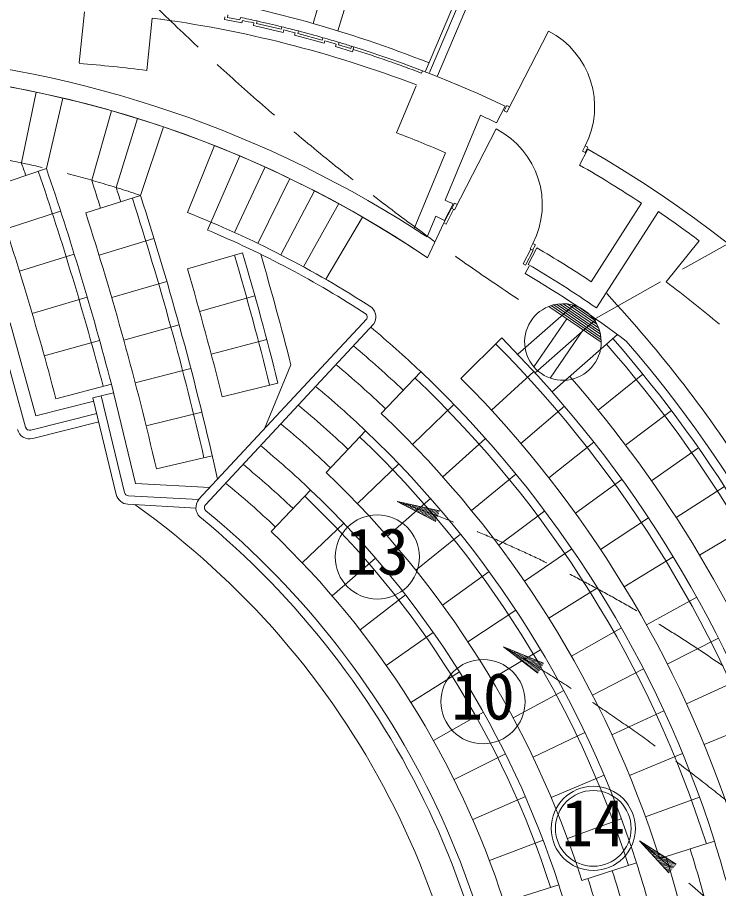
# Model space of a CAD drawing. Units: millimetres, scale not verified. Extents: x -45037 to 38963, y -31304 to 27496.
# Drawn here: x -4983 to 3261, y 1970 to 12211 of the extents above; entities that cross this region are included whole.
import ezdxf
from ezdxf.enums import TextEntityAlignment as Align

# ---------------------------------------------------------------- set-up
doc = ezdxf.new("R2010")
doc.units = ezdxf.units.MM
doc.header["$LTSCALE"] = 300
doc.linetypes.add('DASHED3', pattern=[4, 3, -1])
for name, color, linetype, lineweight in [('1-0_155', 7, 'Continuous', 9), ('8-1', 7, 'Continuous', 9), ('8-2', 7, 'Continuous', 9)]:
    doc.layers.add(name, color=color, linetype=linetype, lineweight=lineweight)
doc.styles.add('ＭＳ ゴシック', font='')
doc.styles.get('ＭＳ ゴシック').set_extended_font_data('MS Gothic')

msp = doc.modelspace()

# ---------------------------------------------------------------- linework, layer by layer
at = {"layer": '1-0_155'}
for p, q in [((-1505.6, 12139.2), (-960, 14063.3)), ((-630.2, 13965.9), (-1217.1, 12054)), ((698.2, 13533.4), (-137.2, 11562.1)), ((-44.1, 11525.4), (829, 13585.6)), ((-183.8, 11580.2), (632.8, 13507.1)), ((-4256.2, 11677.8), (-4195.4, 12275)), ((-3398.5, 12203.9), (-3461.3, 11586.8)), ((-2361.3, 12210.8), (-2365.4, 12191.1)), ((-1873.8, 12100.5), (-1881.1, 12071)), ((1263, 12048.7), (771.5, 11098.3)), ((-1399.1, 11943.5), (-1390.8, 11972.7)), ((-220.5, 11583.6), (-232.1, 11555.8)), ((-524.1, 10853.8), (-293.5, 11408.1)), ((-4935.5, 10501), (-4760.7, 11332.8)), ((650.5, 10973), (751.6, 11168.5)), ((740.4, 11114.3), (772.6, 11176.5)), ((772.6, 11176.5), (803.7, 11160.5)), ((-4109.5, 10297), (-3876.9, 11114.6)), ((45.7, 10062.5), (460.9, 11060.7)), ((771.5, 11098.3), (740.4, 11114.3)), ((-3569.3, 11022.9), (-3822, 10211.3)), ((-2985.1, 9916.8), (-2664.7, 10704.2)), ((1722.8, 10661.7), (1626.3, 10475)), ((1692, 10701.2), (1659.8, 10639)), ((-2746.2, 9711.4), (-2366.5, 10582.3)), ((-320.2, 9729.7), (50, 10619.6)), ((1659.8, 10639), (1690.9, 10622.9)), ((-2071.3, 10453), (-2430.1, 9682.4)), ((-2157, 9554.9), (-1779.3, 10316.4)), ((-1887.1, 9420.6), (-1490.7, 10172.5)), ((-1205.7, 10021.5), (-1620.5, 9279.6)), ((140.2, 10018.6), (38.5, 9822.1)), ((156.6, 10027.5), (124.4, 9965.3)), ((187.7, 10011.4), (156.6, 10027.5)), ((2354.7, 10026), (1762.3, 9104.4)), ((-4475.2, 9933.1), (-5117, 9724.3)), ((-1357.5, 9132), (-924.5, 9863.5)), ((2553.5, 9928.5), (1825.4, 8795.6)), ((-4023.3, 9415.7), (-3378, 9613.5)), ((2645.6, 9100.9), (3031.6, 9586.4)), ((-4959.8, 9228.6), (-4314.9, 9428.2)), ((-2335.7, 9445.1), (-2983.4, 9255.2)), ((1123.1, 9502.9), (1021.9, 9307.2)), ((1034.6, 9288.2), (988.6, 9199.3)), ((-3226.4, 9106.1), (-3874.5, 8917.4)), ((-4162, 8920.9), (-4809.7, 8730.8)), ((-2840.5, 8755.2), (-2190.2, 8936.2)), ((1567.5, 8837.6), (898.8, 8251.1)), ((-5068.3, 8622.3), (-4767.8, 7527.9)), ((-874.5, 8667), (-2852.1, 6543.5)), ((-2773, 6481.7), (-793.8, 8606.9)), ((1823.3, 8662.9), (1103.8, 8032)), ((-3732.6, 8417.1), (-3081.9, 8596.7)), ((-5185.8, 8483.7), (-4886.5, 7393.9)), ((-4666.8, 8230.8), (-4016.4, 8411.6)), ((-2051.8, 8425.4), (-2704.5, 8253.3)), ((710.9, 8443.9), (232.1, 7968.1)), ((1304.1, 7808.5), (2073.1, 8482.9)), ((-1767.6, 8125.1), (-2082.8, 7367.5)), ((-2944.7, 8085.2), (-3597.9, 7914.9)), ((-706.1, 7556.6), (-241.8, 8046.5)), ((1088.4, 8048.8), (591.3, 7592.1)), ((2369.9, 8018.9), (1846.5, 7592.7)), ((-3878.3, 7900.1), (-4531.2, 7728.8)), ((-2575.4, 7749.6), (-1920.4, 7912.7)), ((-4094.8, 7739.9), (-3851.8, 7798.4)), ((-4767.8, 7527.9), (-4085, 7699.2)), ((-4094.8, 7739.9), (-3821, 6602.6)), ((-3723.8, 6626), (-3997.6, 7763.3)), ((148.3, 7660.9), (-336.3, 7191)), ((935.6, 7202.4), (1450.1, 7639.3)), ((2167.4, 7183.5), (2706, 7590.3)), ((-4826.1, 7358.6), (-4049.9, 7553.4)), ((-3470.2, 7410.8), (-2814.7, 7571.9)), ((-4026.5, 7456.2), (-4801.8, 7261.6)), ((-1353.6, 6861.3), (-888.9, 7350.9)), ((521.7, 7259.2), (17.8, 6810.2)), ((1795.6, 7215.9), (1264.3, 6799.5)), ((3026.3, 7149.8), (2473.1, 6762.9)), ((-2692, 7056.8), (-3349.7, 6905)), ((-498.1, 6962.7), (-984.7, 6494.8)), ((355.4, 6414.7), (877.9, 6842.1)), ((2124.2, 6779.3), (1577, 6384)), ((2763.3, 6331.4), (3330.2, 6697.8)), ((-2853.6, 6541.9), (-3678, 6587.8)), ((-2001, 6166.1), (-1535.9, 6655.3)), ((-125.5, 6557), (-632.9, 6111.9)), ((-3683.5, 6487.9), (-2880.5, 6443.3)), ((1216.1, 6410.4), (676.1, 6005.4)), ((-1144.3, 6263.9), (-1633.2, 5798.5)), ((1873.2, 5956.6), (2435.4, 6330.1)), ((3617.5, 6235), (3037.5, 5889.6)), ((-299, 5713.2), (228.2, 6134.7)), ((979.3, 5582.9), (1535.9, 5964.7)), ((-772.7, 5853.5), (-1284.2, 5413)), ((2728.8, 5869.1), (2152.4, 5517.9)), ((562.2, 5696.7), (16.3, 5299.7)), ((1836.5, 5506), (1264.3, 5148)), ((-954.8, 5010.7), (-422, 5425)), ((3003.9, 5397), (2414.2, 5068.6)), ((312.4, 4872.3), (875.9, 5243.8)), ((2117.6, 5035), (1530.8, 4701.4)), ((-93.1, 4979.6), (-645.9, 4592.3)), ((2658.2, 4609.5), (3260.4, 4914.5)), ((1168.5, 4777.1), (588.6, 4431.7)), ((-358.3, 4159.2), (213.2, 4518.4)), ((1778.1, 4244), (2378.5, 4552.5)), ((2884, 4141.1), (3497.7, 4422.3)), ((1439.5, 4297.5), (844.4, 3979)), ((496.1, 4042.5), (-92.6, 3712.2)), ((2006, 3776.6), (2618.9, 4059.5)), ((3091.4, 3664.2), (3715.6, 3921.1)), ((1079.3, 3515), (1688.3, 3806.1)), ((150.5, 3252.5), (754.9, 3553)), ((2214, 3300), (2838.2, 3556.8)), ((1292.7, 3040.9), (1914.4, 3303.7)), ((370.3, 2781.2), (989, 3051.3)), ((3036.1, 3045.3), (2401.6, 2815)), ((2117.3, 2791.6), (1484.2, 2557.4)), ((1197.7, 2538.5), (566.4, 2299.6)), ((2568.6, 2322.6), (3212.3, 2525.9)), ((1653.5, 2065.7), (2296.6, 2270.7)), ((738.2, 1808.8), (1380.7, 2015.9))]:
    msp.add_line(p, q, dxfattribs=at)
for points in [[(-2543.6, 12216.9), (-2549.4, 12187.4), (-2344.1, 12146), (-2338, 12175.3)], [(-2367.4, 12181.3), (-2514.2, 12210.9), (-2508.4, 12240.5)], [(-2201.6, 12146), (-2208.1, 12116.7), (-1859, 12035), (-1851.9, 12064.2)], [(-1881.1, 12071), (-2172.4, 12139.2), (-2165.8, 12168.8)], [(-1716.7, 12030), (-1724.3, 12000.9), (-1378.3, 11906.7), (-1370.1, 11935.6)], [(-1399.1, 11943.5), (-1687.7, 12022.1), (-1680.1, 12051.5)], [(-1026.6, 11863.9), (-1044.5, 11806.6), (-1244.8, 11867.8), (-1236.2, 11896.5)], [(-1198.8, 11916.7), (-1207.5, 11887.8), (-1064.3, 11844), (-1055.3, 11872.9)], [(-4447.4, 11263), (-4642.7, 10435.7), (-5281.5, 10217.6)], [(-3264, 10923.7), (-3536.7, 10118.6), (-4179.2, 9911.8)], [(-160.3, 9385.3), (29.7, 9795.7), (118.9, 9968.2), (155.5, 9949.2), (647, 10899.7)], [(1690.9, 10622.9), (1723.1, 10685.1), (1692, 10701.2)], [(29.7, 9795.7), (56.4, 9781.9), (145.5, 9954.4)], [(38.5, 9822.1), (-64.7, 9875.4), (-166.8, 9630)], [(1076, 9552.1), (1043.8, 9489.9), (1080.5, 9471), (991.3, 9298.5), (964.7, 9312.3), (1053.8, 9484.8)], [(1074.9, 9473.9), (1107.1, 9536), (1076, 9552.1)], [(-3876.4, 7900.6), (-3595.4, 6733.4), (-2720.5, 6684.7)]]:
    msp.add_lwpolyline(points, dxfattribs=at)
for centre, radius, start, end in [((-184.1, -1389.3), 18250, 270, 90), ((-5325, -1329.8), 14000, 68.27635, 80.72795), ((-5184.1, -1389.3), 13710, 69.08413, 82.5165), ((-5184.1, -1389.3), 13710, 69.08413, 82.51527), ((-5184.1, -1389.3), 13890, 77.44934, 78.27428), ((-5184.1, -1389.3), 13860, 77.57336, 78.15026), ((-5184.1, -1389.3), 13890, 76.21252, 77.44934), ((-5184.1, -1389.3), 13890, 75.38811, 76.21251), ((-5184.1, -1389.3), 13860, 75.51213, 76.0885), ((-5184.1, -1389.3), 13890, 74.15129, 75.38811), ((803.7, 11160.5), 1000, 332.65964, 62.65964), ((-5184.1, -1389.3), 13890, 73.32634, 74.15128), ((-5184.1, -1389.3), 13860, 73.45036, 74.02727), ((-5184.1, -1389.3), 13890, 72.70731, 73.32634), ((-7434.1, -1389.3), 13200, 57.38909, 86.72251), ((-5184.1, -1389.3), 13890, 64.70134, 72.70731), ((-5184.1, -1389.3), 13860, 69.06603, 72.58329), ((-7434.1, -1389.3), 13000, 56.25096, 90.50685), ((-7434.1, -1389.3), 13000, 55.97689, 88.63359), ((-5184.1, -1389.3), 13090, 82.43862, 85.93814), ((-5184.1, -1389.3), 13670, 64.73421, 65.60966), ((187.7, 10011.4), 1000, 332.65964, 62.65964), ((-5184.1, -1389.3), 13100, 66.44998, 69.162), ((-5184.1, -1389.3), 13890, 27.27879, 60.18103), ((-39476.6, -1291.7), 36498.7, 18.60487, 18.85041), ((-5184.1, -1389.3), 13680, 56.55877, 60.14296), ((-39278.4, -1389.3), 36498.7, 14.70356, 18.85041), ((-39278.4, -1389.3), 36598.7, 14.70356, 18.85041), ((-39756.1, -1180.3), 37448.7, 17.31886, 17.84723), ((-39278.4, -1389.3), 35923.7, 14.70356, 18.85041), ((-39468.6, -1265.9), 37448.7, 17.57841, 17.84723), ((-39278.4, -1389.3), 37448.7, 12.99921, 17.84723), ((-39278.4, -1389.3), 37548.7, 12.56847, 17.84723), ((-5184, -1324), 12530, 64.85506, 65.33148), ((-39278.4, -1389.3), 36873.7, 12.99921, 17.84723), ((-7434.1, -1389.3), 12150, 57.00589, 68.5202), ((-5184.1, -1389.3), 13710, 53.18351, 55.64072), ((-7434.1, -1389.3), 13200, 56.59468, 57.38909), ((-7434.1, -1389.3), 12050, 57.05824, 67.10509), ((-39278.4, -1389.3), 38498.7, 13.98201, 16.34513), ((-39278.4, -1389.3), 38698.7, 14.23263, 16.22971), ((-5184, -1324), 12530, 56.33252, 59.77763), ((-39278.4, -1389.3), 38398.7, 13.98201, 16.34513), ((-39278.4, -1389.3), 37823.7, 13.98201, 16.34513), ((-5184, -1324), 12310, 55.29143, 59.72608), ((-5184, -1324), 12200, 52.89423, 59.60555), ((-5184.1, -1389.3), 13090, 49.76053, 53.26273), ((-9184.1, -1389.3), 15200, 32.31978, 42.92973), ((-921.6, 8689.8), 52.3, 334.19437, 39.93826), ((-921.6, 8689.8), 152.3, 326.76846, 47.03765), ((-9184.1, -1389.3), 13000, 46.53809, 50.0031), ((-9184.1, -1389.3), 13950, 17.8866, 44.82057), ((-9184.1, -1389.3), 14900, 20.19443, 41.24985), ((-9184.1, -1389.3), 15000, 17.7413, 40.7687), ((-9184.1, -1389.3), 12700, 46.53809, 50.07322), ((-9184.1, -1389.3), 13850, 17.8866, 44.82057), ((-9184.1, -1389.3), 14800, 20.21004, 41.24985), ((-9184.1, -1389.3), 12400, 46.53809, 50.14673), ((-9184.1, -1389.3), 13000, 17.52777, 46.53809), ((-9184.1, -1389.3), 14225, 20.30401, 41.24985), ((-9184.1, -1389.3), 12900, 17.52777, 46.53809), ((-9184.1, -1389.3), 13275, 17.8866, 44.82057), ((-9184.1, -1389.3), 12050, 46.49634, 50.23713), ((-9184.1, -1389.3), 11750, 46.49634, 50.3189), ((-9184.1, -1389.3), 12325, 17.52777, 46.53809), ((-4838.3, 7407.1), 50, 195.3563, 284.0859), ((-9184.1, -1389.3), 11450, 46.49634, 50.40497), ((-4838.3, 7407.1), 150, 195.3563, 284.0859), ((-9184.1, -1389.3), 11950, 17.68224, 46.49634), ((-9184.1, -1389.3), 12050, 17.68224, 46.49634), ((-9184.1, -1389.3), 11100, 46.44703, 50.51128), ((-9184.1, -1389.3), 10800, 46.44703, 50.60789), ((-9184.1, -1389.3), 11375, 17.68224, 46.49634), ((-9184.1, -1389.3), 10500, 46.44703, 50.71004), ((-3675.2, 6637.7), 150, 193.536, 266.81451), ((-3675.2, 6637.7), 50, 193.536, 266.81451), ((-9184.1, -1389.3), 11000, 17.86488, 46.44703), ((-9184.1, -1389.3), 11100, 17.86488, 46.44703), ((-9184.1, -1389.3), 9650, 305.33004, 54.66996), ((-2730.8, 6448.9), 153.4, 142.0564, 225.84125), ((-2730.8, 6448.9), 53.4, 142.0564, 225.84125), ((-9184.1, -1389.3), 10100, 309.50727, 50.55971), ((-9184.1, -1389.3), 10000, 309.39316, 50.60684), ((-9184.1, -1389.3), 10425, 17.86488, 46.44704), ((-9184.1, -1389.3), 13000, 13.29633, 17.52777), ((-9184.1, -1389.3), 12700, 13.29633, 17.52777), ((-9184.1, -1389.3), 12050, 13.09732, 17.68224), ((-9184.1, -1389.3), 12400, 13.29633, 17.52777), ((-9184.1, -1389.3), 11750, 13.09732, 17.68224), ((-9184.1, -1389.3), 11450, 13.09732, 17.68224), ((-9184.1, -1389.3), 11100, 12.86186, 17.86488)]:
    msp.add_arc(centre, radius, start, end, dxfattribs=at)
at = {"layer": '1-0_155', "linetype": 'DASHED3'}
msp.add_arc((-7434.1, -1389.3), 12150, 71.29009, 89.69611, dxfattribs=at)
at = {"layer": '8-1'}
for p, q in [((1264.3, 8813), (1880.8, 8392)), ((1292.5, 8823.2), (1880, 8422)), ((1323, 8831.9), (1877, 8453.5)), ((1356, 8838.7), (1871.3, 8486.8)), ((1392.4, 8843.3), (1862.4, 8522.4)), ((1433.1, 8845), (1849.1, 8560.9)), ((1480.2, 8842.3), (1829.5, 8603.7)), ((1538.4, 8831.9), (1798.6, 8654.2)), ((1631.8, 8797.6), (1732.7, 8728.7)), ((1475.8, 8668.6), (1089, 8102.2)), ((1669.3, 8536.5), (1282.6, 7970.1))]:
    msp.add_line(p, q, dxfattribs=at)
for centre, radius in [((-752.2, 5868.5), 495), ((491.6, 4166.9), 495), ((1787.6, 2677.3), 495), ((1787.6, 2677.3), 445)]:
    msp.add_circle(centre, radius, dxfattribs=at)
for start, end in [(111.71765, 359.62663), (359.62663, 111.71765), (359.62663, 111.71765)]:
    msp.add_arc((1430.8, 8395), 450, start, end, dxfattribs=at)
at = {"layer": '8-2', "linetype": 'DASHED3'}
msp.add_line((1793.3, 8661.6), (3369.7, 9550.5), dxfattribs=at)
at = {"layer": '8-2'}
for p, q in [((-519.9, 6521.4), (-64.8, 6286.5)), ((-519.9, 6521.4), (-19.5, 6412.4)), ((-516.3, 6519.5), (-514.7, 6520.2)), ((-499.5, 6510.8), (-490.6, 6515)), ((-482.7, 6502.2), (-466.5, 6509.7)), ((-465.9, 6493.5), (-442.5, 6504.5)), ((-449.1, 6484.8), (-418.4, 6499.3)), ((-432.3, 6476.1), (-394.3, 6494)), ((-415.5, 6467.5), (-370.2, 6488.8)), ((-398.7, 6458.8), (-346.2, 6483.5)), ((-381.9, 6450.1), (-322.1, 6478.3)), ((-365, 6441.5), (-298, 6473)), ((-348.2, 6432.8), (-273.9, 6467.8)), ((-331.4, 6424.1), (-249.9, 6462.5)), ((-314.6, 6415.5), (-225.8, 6457.3)), ((-297.8, 6406.8), (-201.7, 6452)), ((-281, 6398.1), (-177.6, 6446.8)), ((-264.2, 6389.5), (-153.6, 6441.6)), ((-247.4, 6380.8), (-129.5, 6436.3)), ((-230.6, 6372.1), (-105.4, 6431.1)), ((-213.8, 6363.4), (-81.3, 6425.8)), ((-197, 6354.8), (-57.3, 6420.6)), ((-180.2, 6346.1), (-33.2, 6415.3)), ((-163.4, 6337.4), (-22.6, 6403.7)), ((-146.6, 6328.8), (-29.8, 6383.8)), ((-129.8, 6320.1), (-37, 6363.8)), ((-113, 6311.4), (-44.2, 6343.8)), ((-96.2, 6302.8), (-51.4, 6323.9)), ((-79.4, 6294.1), (-58.5, 6303.9)), ((730.2, 4812.5), (1137.6, 4502.2)), ((730.2, 4812.5), (1204.1, 4618.2)), ((733.5, 4810), (735.2, 4810.4)), ((748.5, 4798.5), (758, 4801.1)), ((763.6, 4787.1), (780.8, 4791.7)), ((778.6, 4775.6), (803.6, 4782.4)), ((793.6, 4764.1), (826.4, 4773)), ((808.7, 4752.7), (849.1, 4763.7)), ((823.7, 4741.2), (871.9, 4754.3)), ((838.8, 4729.8), (894.7, 4745)), ((853.8, 4718.3), (917.5, 4735.7)), ((868.8, 4706.9), (940.3, 4726.3)), ((883.9, 4695.4), (963.1, 4717)), ((898.9, 4684), (985.9, 4707.6)), ((914, 4672.5), (1008.7, 4698.3)), ((929, 4661), (1031.5, 4688.9)), ((944.1, 4649.6), (1054.3, 4679.6)), ((959.1, 4638.1), (1077.1, 4670.2)), ((974.1, 4626.7), (1099.9, 4660.9)), ((989.2, 4615.2), (1122.7, 4651.5)), ((1004.2, 4603.8), (1145.5, 4642.2)), ((1019.3, 4592.3), (1168.3, 4632.8)), ((1034.3, 4580.9), (1191.1, 4623.5)), ((1049.3, 4569.4), (1199.5, 4610.2)), ((1064.4, 4557.9), (1189, 4591.8)), ((1079.4, 4546.5), (1178.4, 4573.4)), ((1094.5, 4535), (1167.9, 4555)), ((1109.5, 4523.6), (1157.4, 4536.6)), ((1124.6, 4512.1), (1146.8, 4518.2)), ((2329.6, 2530.6), (2677, 2154.2)), ((2329.6, 2530.6), (2762.6, 2257)), ((2332.4, 2527.5), (2334.2, 2527.7)), ((2345.3, 2513.7), (2355, 2514.5)), ((2358.1, 2499.8), (2375.8, 2501.4)), ((2370.9, 2485.9), (2396.7, 2488.2)), ((2383.7, 2472), (2417.5, 2475.1)), ((2396.6, 2458.1), (2438.3, 2461.9)), ((2409.4, 2444.2), (2459.2, 2448.7)), ((2422.2, 2430.3), (2480, 2435.6)), ((2435, 2416.4), (2500.8, 2422.4)), ((2447.8, 2402.5), (2521.6, 2409.2)), ((2460.7, 2388.6), (2542.5, 2396.1)), ((2473.5, 2374.7), (2563.3, 2382.9)), ((2486.3, 2360.8), (2584.1, 2369.7)), ((2499.1, 2346.9), (2605, 2356.6)), ((2512, 2333), (2625.8, 2343.4)), ((2524.8, 2319.2), (2646.6, 2330.3)), ((2537.6, 2305.3), (2667.4, 2317.1)), ((2550.4, 2291.4), (2688.3, 2303.9)), ((2563.3, 2277.5), (2709.1, 2290.8)), ((2576.1, 2263.6), (2729.9, 2277.6)), ((2588.9, 2249.7), (2750.8, 2264.4)), ((2601.7, 2235.8), (2756.7, 2249.9)), ((2614.6, 2221.9), (2743.1, 2233.6)), ((2627.4, 2208), (2729.6, 2217.3)), ((2640.2, 2194.1), (2716, 2201)), ((2653, 2180.2), (2702.4, 2184.7)), ((2665.9, 2166.3), (2688.8, 2168.4))]:
    msp.add_line(p, q, dxfattribs=at)
at = {"layer": '8-2', "linetype": 'DASHED3'}
for centre, radius, start, end in [((-4718.7, 5838.1), 6958.9, 85.56679, 125.34682), ((16888.5, 33054), 28965.5, 225.24447, 237.07286), ((-5468.8, -8048.7), 15387.6, 50.7366, 71.23923), ((-9876.3, -13373.2), 21052.7, 40.8727, 59.74778), ((-17273.5, -21095.5), 30699.8, 40.48871, 50.31666)]:
    msp.add_arc(centre, radius, start, end, dxfattribs=at)

# ---------------------------------------------------------------- texts
at = {"layer": '8-1', "style": 'ＭＳ ゴシック'}
for s, p in [('13', (-1127.2, 5493.5)), ('10', (116.6, 3791.9)), ('14', (1412.6, 2302.3))]:
    msp.add_text(s, height=549.9, dxfattribs=at).set_placement(p, align=Align.BOTTOM_LEFT)

doc.saveas('drawing.dxf')
